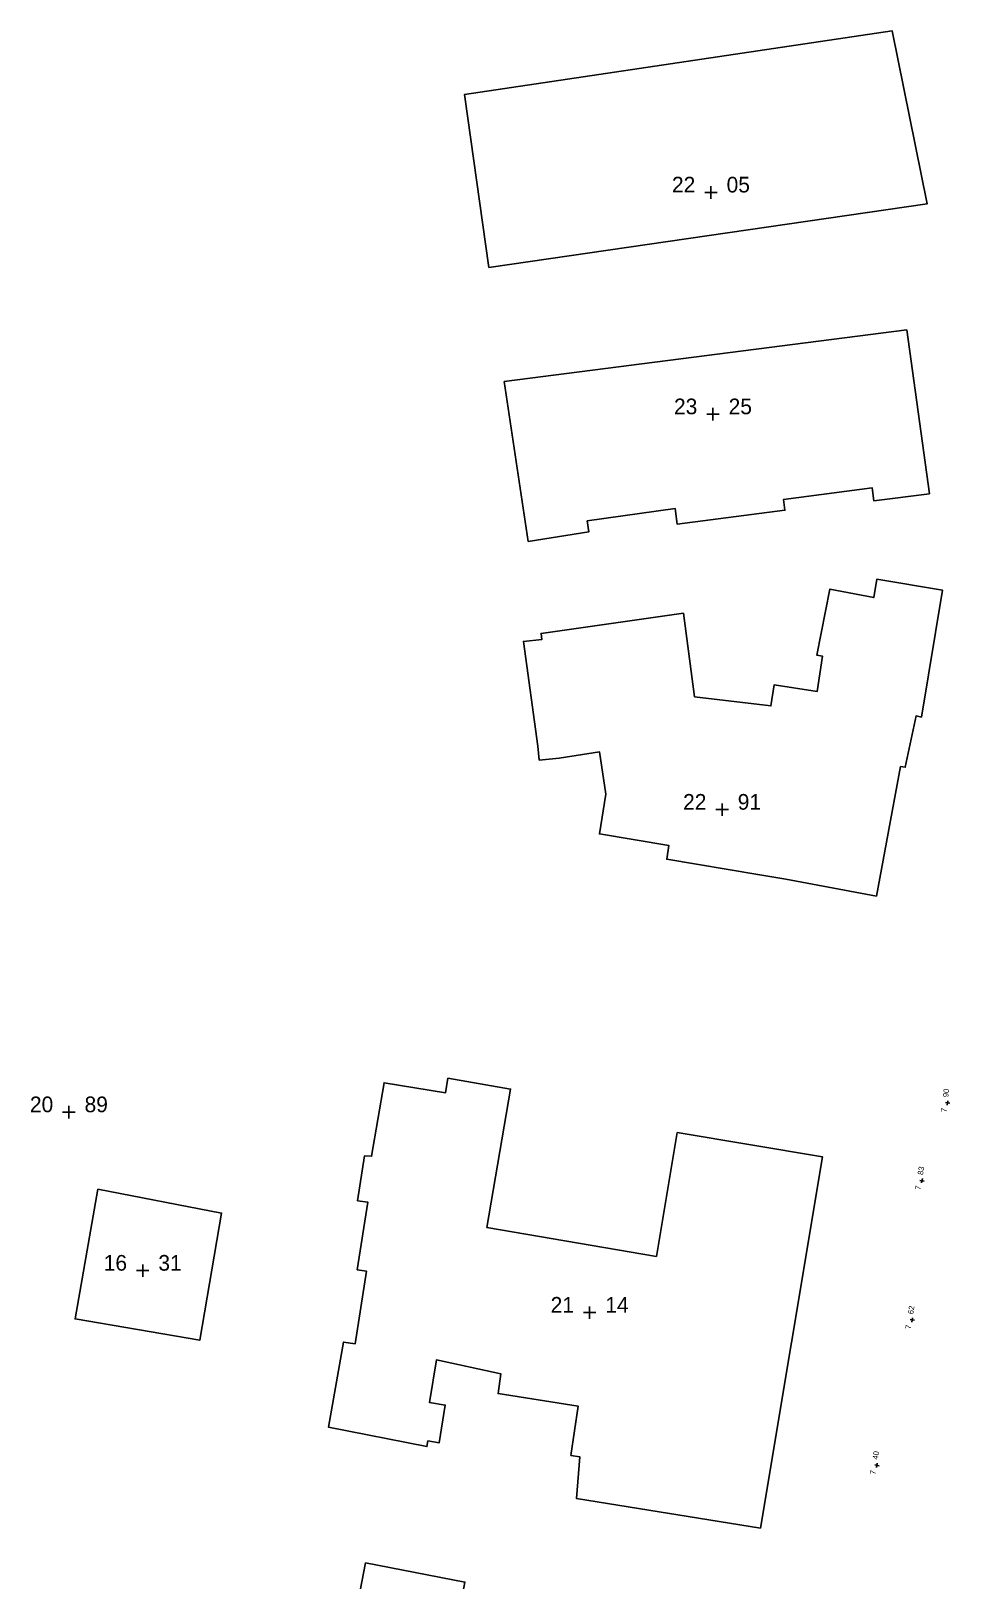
# Model space of a CAD drawing. Header units: inches. Extents: x 254505 to 255520, y 808954 to 809980.
# Drawn here: x 255095.7 to 255154.4, y 809768.6 to 809867.4 of the extents above; entities that cross this region are included whole.
import ezdxf
from ezdxf.enums import TextEntityAlignment as Align

# ---------------------------------------------------------------- set-up
doc = ezdxf.new("R2010")
doc.units = ezdxf.units.IN
doc.header["$MEASUREMENT"] = 0
for name, color, linetype in [('building levels', 6, 'Continuous'), ('orig buildings', 3, 'Continuous'), ('public buildings', 5, 'Continuous'), ('street levels', 5, 'Continuous')]:
    doc.layers.add(name, color=color, linetype=linetype)
doc.styles.add('hebtxt', font='hebtxt')

# ---------------------------------------------------------------- blocks, each defined once
blk = doc.blocks.new('1505')
for points in [[(-0.4, 0), (0.4, 0)], [(0, 0.4), (0, -0.4)]]:
    blk.add_lwpolyline(points)
at = {"style": 'hebtxt'}
blk.add_attdef('METER', text='', height=2, dxfattribs=at).set_placement((-1, -0.004), align=Align.RIGHT)
blk.add_attdef('CENTIMETER', (1, -0.004), '', height=2, dxfattribs=at)
blk = doc.blocks.new('1503')
for points in [[(-0.4, 0), (0.4, 0)], [(0, 0.4), (0, -0.4)]]:
    blk.add_lwpolyline(points)
at = {"style": 'hebtxt'}
blk.add_attdef('METER', text='', height=2, dxfattribs=at).set_placement((-1, 0), align=Align.RIGHT)
blk.add_attdef('CENTIMETER', (1, 0), '', height=2, dxfattribs=at)

msp = doc.modelspace()

# ---------------------------------------------------------------- linework, layer by layer
at = {"layer": 'orig buildings'}
for points, elevation in [([(255124.94, 809852.315), (255152.91, 809856.395), (255150.68, 809867.415), (255123.38, 809863.355), (255124.94, 809852.315)], 22.77), ([(255125.91, 809845.045), (255151.61, 809848.341), (255153.053, 809837.893), (255149.503, 809837.438), (255149.396, 809838.269), (255143.74, 809837.515), (255143.827, 809836.835), (255136.95, 809835.955), (255136.822, 809836.954), (255131.22, 809836.155), (255131.317, 809835.451), (255127.45, 809834.845), (255127.45, 809834.845), (255125.91, 809845.045)], 23.8), ([(255136.948, 809797.145), (255146.23, 809795.575), (255142.27, 809771.895), (255130.528, 809773.79), (255130.754, 809776.442), (255130.171, 809776.534), (255130.64, 809779.675), (255125.531, 809780.481), (255125.71, 809781.735), (255121.59, 809782.625), (255121.161, 809779.906), (255122.155, 809779.749), (255121.775, 809777.339), (255121.047, 809777.454), (255120.99, 809777.095), (255114.7, 809778.345), (255115.66, 809783.765), (255116.403, 809783.648), (255117.135, 809788.285), (255116.542, 809788.378), (255117.221, 809792.682), (255116.558, 809792.786), (255117.01, 809795.65), (255117.459, 809795.618), (255118.25, 809800.315), (255122.171, 809799.664), (255122.326, 809800.594), (255126.328, 809799.909), (255124.807, 809791.084), (255135.635, 809789.225), (255136.948, 809797.145)], 21.65), ([(255117.066, 809769.672), (255123.412, 809768.449), (255123.215, 809767.425), (255131.129, 809765.9), (255131.207, 809766.794), (255139.88, 809765.405), (255134.739, 809735.064), (255126.567, 809736.639), (255126.607, 809736.842), (255118.692, 809738.367), (255118.429, 809736.999), (255111.664, 809738.303), (255114.289, 809751.925), (255128.303, 809749.224), (255129.103, 809753.374), (255114.469, 809756.194), (255117.066, 809769.672)], 22.37)]:
    msp.add_lwpolyline(points, close=True, dxfattribs=dict(at, elevation=elevation))
msp.add_polyline3d([(255137.356, 809830.269, 24.05), (255138.063, 809824.935, 24.01), (255142.94, 809824.355, 23.97), (255143.134, 809825.689, 23.97), (255145.894, 809825.278, 23.95), (255146.232, 809827.526, 24.67), (255145.864, 809827.599, 24.68), (255146.701, 809831.807, 24.71), (255149.503, 809831.263, 24.67), (255149.7, 809832.436, 24.67), (255153.894, 809831.736, 24.63), (255152.541, 809823.639, 24.63), (255152.196, 809823.711, 24.63), (255151.514, 809820.436, 24.56), (255151.207, 809820.484, 24.53), (255149.674, 809812.22, 23), (255143.895, 809813.29, 23.029), (255142.094, 809813.592, 23.039), (255136.293, 809814.574, 23.069), (255136.424, 809815.438, 23.5), (255131.99, 809816.185, 19.67), (255132.41, 809818.725, 23.91), (255132, 809821.415, 23.93), (255129.43, 809821.025, 23.96), (255128.152, 809820.892, 23.02), (255128.058, 809821.783, 23.026), (255127.146, 809828.473, 23.1), (255128.319, 809828.601, 23.42), (255128.27, 809828.975, 23.92), (255137.356, 809830.269, 24.05)], close=True, dxfattribs=at)
at = {"layer": 'public buildings', "elevation": 3.57}
msp.add_lwpolyline([(255099.982, 809793.524), (255107.882, 809791.994), (255106.494, 809783.885), (255098.536, 809785.247), (255099.982, 809793.524)], dxfattribs=at)

# ---------------------------------------------------------------- block references
at = {"layer": 'building levels'}
ref = msp.add_blockref('1505', (255139.11, 809857.115, 22.05), dxfattribs=at)
ref.add_attrib('METER', '22', dxfattribs={"layer": '0', "height": 1, "style": 'hebtxt'}).set_placement((255138.11, 809857.111, 22.05), align=Align.RIGHT)
ref.add_attrib('CENTIMETER', '05', (255140.11, 809857.111, 22.05), dxfattribs={"layer": '0', "height": 1, "style": 'hebtxt'})
ref = msp.add_blockref('1505', (255139.24, 809842.965, 23.25), dxfattribs=at)
ref.add_attrib('METER', '23', dxfattribs={"layer": '0', "height": 1, "style": 'hebtxt'}).set_placement((255138.24, 809842.961, 23.25), align=Align.RIGHT)
ref.add_attrib('CENTIMETER', '25', (255140.24, 809842.961, 23.25), dxfattribs={"layer": '0', "height": 1, "style": 'hebtxt'})
ref = msp.add_blockref('1505', (255139.82, 809817.735, 22.91), dxfattribs=at)
ref.add_attrib('METER', '22', dxfattribs={"layer": '0', "height": 1, "style": 'hebtxt'}).set_placement((255138.82, 809817.731, 22.91), align=Align.RIGHT)
ref.add_attrib('CENTIMETER', '91', (255140.82, 809817.731, 22.91), dxfattribs={"layer": '0', "height": 1, "style": 'hebtxt'})
ref = msp.add_blockref('1505', (255098.14, 809798.435, 20.89), dxfattribs=at)
ref.add_attrib('METER', '20', dxfattribs={"layer": '0', "height": 1, "style": 'hebtxt'}).set_placement((255097.14, 809798.431, 20.89), align=Align.RIGHT)
ref.add_attrib('CENTIMETER', '89', (255099.14, 809798.431, 20.89), dxfattribs={"layer": '0', "height": 1, "style": 'hebtxt'})
ref = msp.add_blockref('1505', (255102.85, 809788.325, 16.31), dxfattribs=at)
ref.add_attrib('METER', '16', dxfattribs={"layer": '0', "height": 1, "style": 'hebtxt'}).set_placement((255101.85, 809788.321, 16.31), align=Align.RIGHT)
ref.add_attrib('CENTIMETER', '31', (255103.85, 809788.321, 16.31), dxfattribs={"layer": '0', "height": 1, "style": 'hebtxt'})
ref = msp.add_blockref('1505', (255131.37, 809785.645, 21.14), dxfattribs=at)
ref.add_attrib('METER', '21', dxfattribs={"layer": '0', "height": 1, "style": 'hebtxt'}).set_placement((255130.37, 809785.641, 21.14), align=Align.RIGHT)
ref.add_attrib('CENTIMETER', '14', (255132.37, 809785.641, 21.14), dxfattribs={"layer": '0', "height": 1, "style": 'hebtxt'})
at = {"layer": 'street levels'}
ref = msp.add_blockref('1503', (255154.211, 809799.025), dxfattribs=dict(at, xscale=0.35, yscale=0.35, zscale=0.35, rotation=83.22969443617072))
ref.add_attrib('METER', '7', dxfattribs={"layer": '0', "height": 0.35, "rotation": 83.22969, "style": 'hebtxt'}).set_placement((255154.171, 809798.677), align=Align.RIGHT)
ref.add_attrib('CENTIMETER', '90', (255154.253, 809799.372), dxfattribs={"layer": '0', "height": 0.35, "rotation": 83.22969, "style": 'hebtxt'})
ref = msp.add_blockref('1503', (255152.578, 809794.06), dxfattribs=dict(at, xscale=0.35, yscale=0.35, zscale=0.35, rotation=80.46015755810001))
ref.add_attrib('METER', '7', dxfattribs={"layer": '0', "height": 0.35, "rotation": 80.46016, "style": 'hebtxt'}).set_placement((255152.521, 809793.715), align=Align.RIGHT)
ref.add_attrib('CENTIMETER', '83', (255152.637, 809794.405), dxfattribs={"layer": '0', "height": 0.35, "rotation": 80.46016, "style": 'hebtxt'})
ref = msp.add_blockref('1503', (255151.955, 809785.179), dxfattribs=dict(at, xscale=0.35, yscale=0.35, zscale=0.35, rotation=80.67380495251322))
ref.add_attrib('METER', '7', dxfattribs={"layer": '0', "height": 0.35, "rotation": 80.6738, "style": 'hebtxt'}).set_placement((255151.899, 809784.834), align=Align.RIGHT)
ref.add_attrib('CENTIMETER', '62', (255152.013, 809785.524), dxfattribs={"layer": '0', "height": 0.35, "rotation": 80.6738, "style": 'hebtxt'})
ref = msp.add_blockref('1503', (255149.698, 809775.901), dxfattribs=dict(at, xscale=0.35, yscale=0.35, zscale=0.35, rotation=80.65221320934191))
ref.add_attrib('METER', '7', dxfattribs={"layer": '0', "height": 0.35, "rotation": 80.65221, "style": 'hebtxt'}).set_placement((255149.642, 809775.555), align=Align.RIGHT)
ref.add_attrib('CENTIMETER', '40', (255149.756, 809776.246), dxfattribs={"layer": '0', "height": 0.35, "rotation": 80.65221, "style": 'hebtxt'})

doc.saveas('drawing.dxf')
